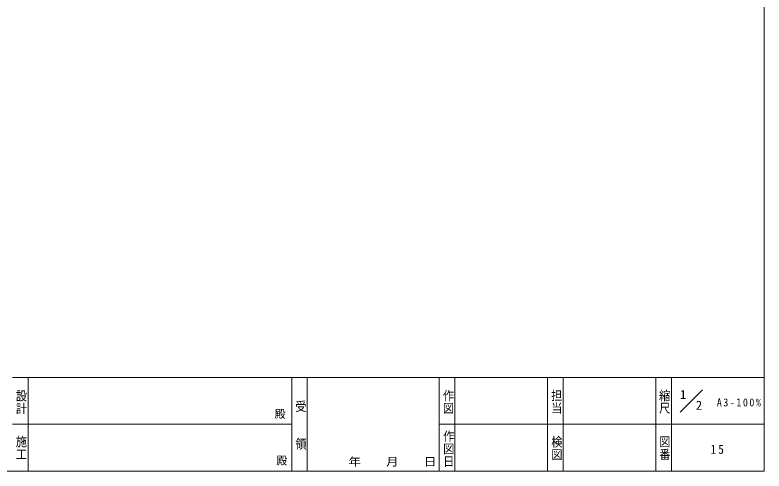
# Model space of a CAD drawing. Units: millimetres at full size, sheet at 1:2; details may follow other scales. Extents: x -822 to 1661, y -1160 to -613.
# Drawn here: x 1281.2 to 1641.6, y -1159.8 to -940.4 of the extents above; entities that cross this region are included whole.
import ezdxf
from ezdxf.enums import TextEntityAlignment as Align

# ---------------------------------------------------------------- set-up
doc = ezdxf.new("R2010")
doc.units = ezdxf.units.MM
doc.header["$LTSCALE"] = 2
doc.layers.add('F-E', color=5, linetype='Continuous', lineweight=9)
doc.styles.add('@ＭＳ ゴシック', font='')
doc.styles.add('ＭＳ ゴシック', font='')
doc.styles.get('@ＭＳ ゴシック').set_extended_font_data('@MS Gothic')
doc.styles.get('ＭＳ ゴシック').set_extended_font_data('MS Gothic')

msp = doc.modelspace()

# ---------------------------------------------------------------- linework, layer by layer
at = {"layer": 'F-E'}
for p, q in [((1641.556, -613.449), (1641.556, -1159.774)), ((1280.006, -1114.774), (1414.356, -1114.774)), ((1414.356, -1114.774), (1589.489, -1114.774)), ((1421.856, -1114.774), (1421.856, -1159.774)), ((1485.356, -1114.774), (1485.356, -1159.774)), ((1492.856, -1114.774), (1492.856, -1159.774)), ((1537.422, -1114.774), (1537.422, -1159.774)), ((1544.922, -1114.774), (1544.922, -1159.774)), ((1589.489, -1114.774), (1641.556, -1114.774)), ((1611.983, -1120.657), (1601.248, -1131.392)), ((1414.356, -1137.274), (1280.006, -1137.274)), ((1485.356, -1137.274), (1589.489, -1137.274)), ((1589.489, -1137.274), (1641.556, -1137.274)), ((1641.556, -1159.774), (857.556, -1159.774))]:
    msp.add_line(p, q, dxfattribs=at)
for points in [[(1287.506, -1114.774), (1287.506, -1137.274), (1287.506, -1159.774)], [(1414.356, -1114.774), (1414.356, -1137.274), (1414.356, -1159.774)], [(1589.489, -1114.774), (1589.489, -1137.274), (1589.489, -1159.774)], [(1596.989, -1114.774), (1596.989, -1137.274), (1596.989, -1159.774)]]:
    msp.add_lwpolyline(points, dxfattribs=at)

# ---------------------------------------------------------------- texts
at = {"layer": 'F-E', "color": 7, "style": '@ＭＳ ゴシック', "width": 1.15}
for s, p in [('担当', (1538.625, -1120.348)), ('縮尺', (1590.576, -1120.379)), ('設計', (1281.144, -1120.576)), ('作図', (1486.548, -1120.432)), ('受\u3000\u3000領', (1415.578, -1125.605)), ('作図日', (1486.698, -1139.976)), ('施工', (1281.124, -1142.557)), ('検図', (1538.694, -1142.71)), ('図番', (1590.647, -1142.645))]:
    msp.add_text(s, height=3.849, rotation=270, dxfattribs=at).set_placement(p, align=Align.BOTTOM_LEFT)
at = {"layer": 'F-E', "color": 7, "style": 'ＭＳ ゴシック'}
for s, height, p in [('1', 4.399, (1601.149, -1126.498)), ('2', 4.399, (1608.782, -1131.661)), ('殿', 3.849, (1406.151, -1135.419)), ('殿', 3.849, (1406.938, -1157.852))]:
    msp.add_text(s, height=height, dxfattribs=at).set_placement(p, align=Align.BOTTOM_LEFT)
at = {"layer": 'F-E', "color": 7, "style": 'ＭＳ ゴシック', "width": 1.15}
msp.add_text('年\u3000\u3000月\u3000\u3000日', height=3.849, dxfattribs=at).set_placement((1441.64, -1158.4), align=Align.BOTTOM_LEFT)
at = {"layer": 'F-E', "color": 7, "attachment_point": 7, "style": 'ＭＳ ゴシック'}
for s, insert, char_height in [('\\T1.33;\\W0.9;A3-100%', (1618.873, -1128.77), 3.849), ('\\T1.36;\\W0.9;15', (1615.891, -1151.573), 4.399)]:
    msp.add_mtext(s, dxfattribs=dict(at, insert=insert, char_height=char_height))

doc.saveas('drawing.dxf')
